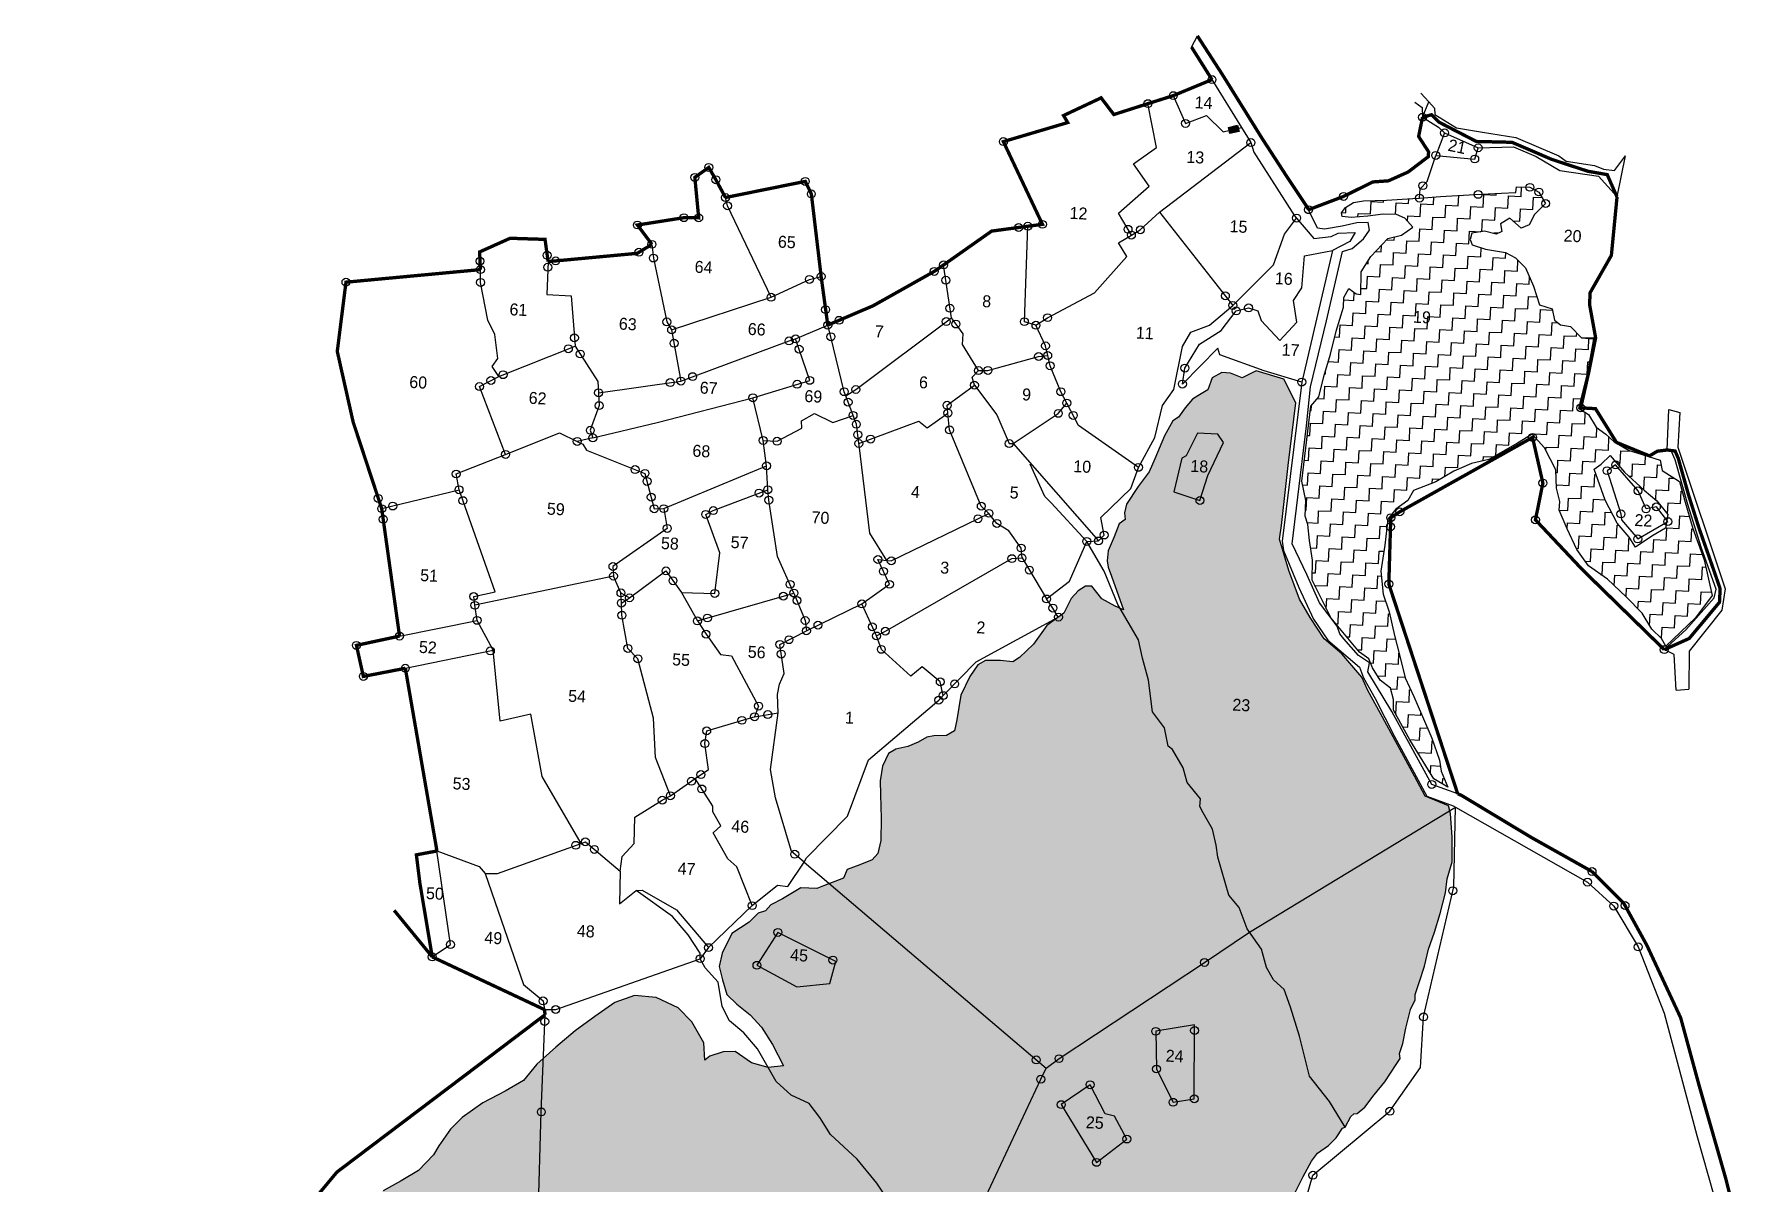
# Model space of a CAD drawing. Header units: metres. Extents: x 320387 to 321852, y 1856184 to 1858385.
# Drawn here: x 320505 to 321742, y 1857552 to 1858385 of the extents above; entities that cross this region are included whole.
import ezdxf

# ---------------------------------------------------------------- set-up
doc = ezdxf.new("R2010")
doc.units = ezdxf.units.M
doc.linetypes.add('DASHDOT', pattern=[1, 0.5, -0.25, 0, -0.25])
doc.linetypes.add('DIVIDE', pattern=[1.25, 0.5, -0.25, 0, -0.25, 0, -0.25])
for name, color, linetype in [('LINE_WATER', 4, 'Continuous'), ('OFF', 1, 'Continuous'), ('POLY_HATCH', 12, 'Continuous'), ('POLY_PARCEL', 6, 'Continuous'), ('POLY_ROAD', 30, 'Continuous'), ('POLY_WATER', 4, 'Continuous'), ('SYM_STONE', 1, 'Continuous'), ('TEXT_PARCEL', 7, 'Continuous'), ('V_BOUND_LINE', 7, 'Continuous'), ('V_BOUND_STREAM_LINE', 7, 'DASHDOT'), ('V_DIVIDE_LINE', 7, 'DIVIDE')]:
    doc.layers.add(name, color=color, linetype=linetype)
doc.styles.add('TEXT_MAP', font='')
doc.styles.get('TEXT_MAP').set_extended_font_data('Kruti Dev 050')
pattern_1 = [(357.1976, (320341.202, 1856169.748), (9.449413, 8.567477), [9.01923, -9.01923]), (87.1976, (320350.2105, 1856169.307), (-8.567477, 9.449413), [9.01923, -9.01923])]

# ---------------------------------------------------------------- blocks, each defined once
blk = doc.blocks.new('STONE')
blk.add_circle((0, 0), 0.851)
blk = doc.blocks.new('STONESQUAREFILLED')
blk.add_hatch(color=256).paths.add_polyline_path([(0.7, -0.48), (0.7, 0.48), (-0.7, 0.48), (-0.7, -0.48)])
blk.add_lwpolyline([(-0.7, 0.48), (0.7, 0.48), (0.7, -0.48), (-0.7, -0.48)], close=True)

msp = doc.modelspace()

# ---------------------------------------------------------------- hatches: boundary and pattern name
at = {"layer": 'POLY_HATCH'}
h = msp.add_hatch(dxfattribs=at)
h.set_pattern_fill('ZIGZAG', color=256, scale=72.153851, angle=-2.8024, style=0)
h.set_pattern_definition(pattern_1)
h.paths.add_polyline_path([(321595, 1858188.6), (321590.7, 1858202.3), (321585, 1858215.5), (321577.7, 1858222.7), (321570.5, 1858226.7), (321555.9, 1858229.1), (321546.2, 1858232.2), (321544.7, 1858235.9), (321546.1, 1858240.5), (321555.2, 1858242), (321563.7, 1858239.9), (321567.7, 1858241.7), (321566.8, 1858247.4), (321573.6, 1858251.5), (321581.8, 1858244.3), (321587.6, 1858246.6), (321591.5, 1858254.2), (321599.5, 1858262.1), (321594.6, 1858270.4), (321588.1, 1858273.8), (321578.5, 1858274.2), (321578, 1858270), (321567.5, 1858269.6), (321548.3, 1858268.6), (321523.3, 1858267.2), (321503.4, 1858265.7), (321484.2, 1858264.5), (321467.5, 1858264.1), (321460.2, 1858262.8), (321454.5, 1858259.3), (321451.6, 1858255.4), (321452.1, 1858252.6), (321458.7, 1858251.9), (321470.6, 1858252.8), (321481.7, 1858254.3), (321491.4, 1858254.2), (321497.6, 1858251.5), (321503.3, 1858245), (321495, 1858239.1), (321485.3, 1858236.7), (321472.8, 1858223.6), (321465.8, 1858212.7), (321465.7, 1858196.3), (321462.2, 1858196.6), (321457, 1858200.5), (321453.4, 1858194), (321453.1, 1858187.1), (321447.8, 1858169.6), (321443.7, 1858152.9), (321438.8, 1858136.9), (321435.1, 1858122.1), (321429.4, 1858115.3), (321422.9, 1858061.1), (321425.8, 1858046.9), (321425.3, 1858035.6), (321427.3, 1858029.7), (321428.5, 1858018), (321430.5, 1858003.9), (321430.3, 1857989.2), (321444.1, 1857961.7), (321464.7, 1857937.1), (321471.3, 1857932.4), (321474.1, 1857925.8), (321479.7, 1857917), (321487, 1857911.1), (321489.2, 1857903), (321489.4, 1857895.1), (321501.2, 1857873.8), (321518.5, 1857845.4), (321528.6, 1857839.5), (321523.7, 1857851), (321522.7, 1857859), (321517.1, 1857874.9), (321510.2, 1857890.5), (321503.9, 1857905), (321497.7, 1857918.6), (321493.8, 1857934.3), (321489.9, 1857949.2), (321486.2, 1857966.3), (321481.7, 1857979.1), (321480.2, 1857995.9), (321483, 1858014.6), (321485.2, 1858033.4), (321490.9, 1858040.7), (321499.7, 1858046.9), (321503.7, 1858054.3), (321519.9, 1858060.5), (321533.1, 1858068.3), (321545.9, 1858073.9), (321558.3, 1858076.7), (321579.1, 1858088.5), (321589.8, 1858095), (321598.7, 1858085.2), (321606.8, 1858069.3), (321607.4, 1858056), (321609.7, 1858046.4), (321609.4, 1858040), (321615, 1858026.6), (321622, 1858011.4), (321630.6, 1857999.7), (321644.2, 1857990), (321657.8, 1857977.3), (321669.5, 1857965.3), (321676.3, 1857953.8), (321683.5, 1857947.1), (321686.6, 1857941.4), (321708, 1857962), (321720, 1857978.3), (321714.2, 1858004.1), (321706.2, 1858026.7), (321700, 1858047.4), (321696.4, 1858060.7), (321683.8, 1858068.7), (321682.5, 1858076.2), (321669.3, 1858080.3), (321660, 1858083.2), (321649.2, 1858089.4), (321643.2, 1858095), (321636.1, 1858100.2), (321630.5, 1858109.2), (321623.4, 1858113.8), (321629.8, 1858139.7), (321634.2, 1858164.1), (321625.5, 1858164.8), (321617.6, 1858173.1), (321610.2, 1858174.2), (321605.8, 1858177.6), (321604.2, 1858185.9)])
h.paths.add_polyline_path([(321634.7, 1858069.6), (321639.6, 1858073.2), (321646.2, 1858079.6), (321656.6, 1858067.6), (321670.8, 1858054.4), (321680, 1858046.8), (321688.1, 1858036.8), (321686.2, 1858026.9), (321676.3, 1858021.1), (321664.5, 1858013.1), (321660, 1858020.5), (321651.4, 1858030.5), (321642.7, 1858047.2)], flags=16)
h = msp.add_hatch(dxfattribs=at)
h.set_pattern_fill('ZIGZAG', color=256, scale=72.153851, angle=-2.8024, style=0)
h.set_pattern_definition(pattern_1)
h.paths.add_polyline_path([(321531.7, 1857803.3), (321530.5, 1857820.4), (321529.2, 1857825.9), (321512.3, 1857832.8), (321504.5, 1857847.3), (321479.8, 1857892.7), (321470.6, 1857909.3), (321466.3, 1857919.1), (321451.9, 1857935.9), (321439.1, 1857946.9), (321429, 1857962.3), (321421.2, 1857975.6), (321413.5, 1857996.2), (321406.6, 1858018.9), (321408.2, 1858028.9), (321410, 1858046.3), (321412.9, 1858072.3), (321418.5, 1858117.7), (321409.8, 1858134.9), (321389.9, 1858140.9), (321379.7, 1858135.9), (321371.1, 1858139.2), (321365, 1858139.7), (321358, 1858135.9), (321354.7, 1858127.2), (321347.6, 1858122.7), (321343.7, 1858120.5), (321338.3, 1858114), (321333.5, 1858107.3), (321329.4, 1858104.8), (321323.5, 1858093.9), (321316.4, 1858077.1), (321312.4, 1858067.7), (321304.3, 1858057.2), (321295.8, 1858044.4), (321294.4, 1858038.1), (321294.9, 1858033.3), (321290.5, 1858030.1), (321286.9, 1858020.7), (321282.5, 1858010.5), (321281.8, 1858003.4), (321282.6, 1857998.8), (321285.1, 1857992.2), (321293.8, 1857967.9), (321287.7, 1857970.5), (321278, 1857975.8), (321270.7, 1857985), (321266.2, 1857985), (321260.9, 1857981.5), (321255.8, 1857976.1), (321250.6, 1857965.3), (321238.1, 1857956.6), (321228.6, 1857942.9), (321218.4, 1857933.3), (321213.6, 1857930.2), (321204.6, 1857931.2), (321193.7, 1857931.1), (321188.3, 1857928.1), (321182.4, 1857919.6), (321175.9, 1857906), (321173, 1857888.2), (321171.2, 1857880.2), (321165.5, 1857876.9), (321156.3, 1857876.6), (321151.3, 1857875.6), (321144.9, 1857872.1), (321137.5, 1857868.8), (321128.9, 1857866.9), (321123.5, 1857863.8), (321119.2, 1857854.6), (321117.5, 1857843.9), (321117.6, 1857834.2), (321118.1, 1857816.6), (321118, 1857800.9), (321115.8, 1857791.3), (321111.7, 1857786.8), (321102.6, 1857783.2), (321093.5, 1857779.8), (321091, 1857773.6), (321076.4, 1857767.9), (321071.6, 1857766.1), (321059.9, 1857766.5), (321046.7, 1857758.6), (321038.3, 1857754.2), (321034.5, 1857749.8), (321029, 1857748.2), (321022.5, 1857741.6), (321010.1, 1857733.5), (321002.9, 1857719.3), (321000.9, 1857709.6), (321003.3, 1857699.8), (321006.5, 1857689.3), (321013.7, 1857682.2), (321023.3, 1857674.6), (321031.5, 1857665.6), (321039.5, 1857653.1), (321047.5, 1857637.6), (321036.4, 1857636.5), (321024.3, 1857639.8), (321012.3, 1857647.9), (321003.8, 1857647.8), (320994, 1857644.7), (320990.5, 1857641.8), (320989.6, 1857654.3), (320981.1, 1857669.4), (320971.2, 1857679.6), (320955.1, 1857687.2), (320939.4, 1857688.6), (320925.3, 1857683.5), (320910.8, 1857673.3), (320896.4, 1857663), (320882.4, 1857651.2), (320868.7, 1857638.9), (320859.1, 1857627), (320845.8, 1857619.2), (320829.7, 1857610.9), (320814.6, 1857600.3), (320806.3, 1857591.7), (320797.8, 1857579.6), (320793.8, 1857573.1), (320783, 1857561.9), (320770.6, 1857554.4), (320757.5, 1857547.2), (320744.6, 1857537.4), (320735, 1857526), (320730.5, 1857516.7), (320725.7, 1857503.1), (320720.7, 1857490.5), (320712.2, 1857479.1), (320701.7, 1857468.7), (320695.3, 1857463.6), (320687.4, 1857460.6), (320678, 1857453.6), (320669.7, 1857445.4), (320661.6, 1857433.8), (320653.6, 1857417.5), (320645.7, 1857398.5), (320635.8, 1857381.1), (320623.2, 1857364.5), (320607.5, 1857351.8), (320590.2, 1857341), (320571.3, 1857331.4), (320551.9, 1857320.6), (320532.6, 1857307.7), (320523.3, 1857299), (320517.7, 1857289.5), (320523.4, 1857285.2), (320533.8, 1857277.7), (320556, 1857264.3), (320579.8, 1857250.1), (320604.3, 1857235.4), (320624.2, 1857223.8), (320626.3, 1857226.1), (320632.2, 1857226), (320646, 1857221.2), (320660, 1857217.7), (320668.5, 1857216.4), (320679.3, 1857211.3), (320689.8, 1857202.2), (320700.9, 1857194.7), (320712.6, 1857192.1), (320717.3, 1857191.2), (320722.4, 1857185), (320726.5, 1857176), (320728.4, 1857167.9), (320731.8, 1857166.1), (320722.2, 1857148.4), (320708.9, 1857114.3), (320691.8, 1857073.2), (320671.8, 1857027.2), (320649.1, 1856974.7), (320622.2, 1856911), (320596.5, 1856851.4), (320597.5, 1856848.5), (320603.6, 1856847.4), (320607.3, 1856849.4), (320609.4, 1856848.5), (320615.8, 1856850.8), (320622.8, 1856850), (320628.5, 1856851.2), (320634.4, 1856854.9), (320640.2, 1856854.9), (320650.7, 1856858.2), (320661, 1856861.6), (320665, 1856862), (320669.2, 1856864.7), (320673.5, 1856864.1), (320677.6, 1856867.1), (320683, 1856866.9), (320686.9, 1856868.2), (320692.7, 1856869.9), (320703, 1856874.6), (320715.3, 1856877.7), (320729.2, 1856883.9), (320732.5, 1856886.6), (320742.7, 1856889.9), (320757.3, 1856894.9), (320768.2, 1856901.1), (320781.7, 1856908.2), (320795.1, 1856915.1), (320800, 1856919.3), (320807.1, 1856921.3), (320822.9, 1856934), (320833.5, 1856939.4), (320847.8, 1856952.1), (320851.6, 1856956.6), (320863.3, 1856963.1), (320875.5, 1856974.5), (320887.3, 1856987.1), (320892.3, 1856995), (320898.9, 1856997.5), (320915.7, 1857004), (320927.8, 1857010.5), (320928.8, 1857013.5), (320939.4, 1857019.7), (320947.2, 1857022.6), (320955.5, 1857023.9), (320967.3, 1857022.4), (320981.2, 1857020.8), (320998, 1857024.9), (321014.8, 1857027), (321029.5, 1857029.9), (321044.7, 1857031.6), (321061.7, 1857035.7), (321082.9, 1857038), (321108.3, 1857041.1), (321133.8, 1857046.8), (321144.5, 1857047.2), (321162, 1857052.1), (321182.1, 1857053.5), (321204.8, 1857055), (321213.4, 1857052.6), (321222.2, 1857054.8), (321233.2, 1857060.4), (321244.4, 1857071.1), (321256.5, 1857087), (321268.8, 1857104.8), (321282.1, 1857123.7), (321288.6, 1857132.8), (321293, 1857142.9), (321300.7, 1857155.4), (321308.3, 1857166.8), (321312.4, 1857181.5), (321318.7, 1857192.9), (321325.3, 1857205.8), (321334.1, 1857218.5), (321341.2, 1857233), (321346.7, 1857248.4), (321353.3, 1857264.2), (321361.3, 1857279.7), (321368.8, 1857295.7), (321373.2, 1857309.3), (321373.6, 1857327), (321376, 1857344.3), (321379.8, 1857362), (321382.7, 1857380), (321384.7, 1857398.6), (321387.9, 1857417.1), (321390.3, 1857436.4), (321393.7, 1857455.1), (321396.5, 1857474.4), (321400.1, 1857492.9), (321402.2, 1857501), (321405.9, 1857511.2), (321410.1, 1857522.4), (321414, 1857534.3), (321418.3, 1857546.4), (321423.8, 1857557.5), (321429.9, 1857568.6), (321434.3, 1857574.3), (321442.3, 1857580), (321447.7, 1857585.5), (321452.4, 1857592.4), (321454.2, 1857593.1), (321458.4, 1857600.8), (321460.6, 1857602.9), (321462.9, 1857603.2), (321468.5, 1857607.6), (321475.4, 1857616.5), (321482.9, 1857626.1), (321491.1, 1857638.5), (321494.1, 1857642.8), (321493.7, 1857646.6), (321496.1, 1857653.8), (321498.3, 1857665), (321501.6, 1857678.3), (321504.9, 1857685.4), (321504.9, 1857689.3), (321508, 1857698.6), (321511.8, 1857709.9), (321514.6, 1857722.2), (321519.1, 1857734.4), (321523.2, 1857748), (321526.9, 1857762.9), (321528.2, 1857773), (321531.7, 1857785.4)])
h.paths.add_polyline_path([(321225.6, 1857536.2), (321227.8, 1857516.7), (321224.9, 1857500.7), (321209.4, 1857483.2), (321184.1, 1857467.2), (321173.6, 1857456.2), (321159.4, 1857442.9), (321141.7, 1857445.3), (321134.8, 1857452.9), (321122.3, 1857464), (321121.1, 1857460.9), (321106.3, 1857447), (321096.9, 1857447), (321090.1, 1857435.8), (321079.7, 1857416), (321065.1, 1857415.6), (321052.8, 1857431.9), (321049.4, 1857457.1), (321053.9, 1857463.7), (321064.7, 1857471), (321083.4, 1857480.5), (321091.6, 1857487.4), (321095.5, 1857492.9), (321098.2, 1857505.3), (321100.3, 1857515.2), (321112.5, 1857519.8), (321125.5, 1857518.1), (321131.8, 1857508.4), (321135, 1857498.8), (321165.9, 1857522.9), (321191.7, 1857537.8), (321210.7, 1857541.1)], flags=16)
h.paths.add_polyline_path([(321087.2, 1857175.8), (321093.6, 1857160.1), (321104.6, 1857132.9), (321098, 1857124), (321084.6, 1857122.6), (321069.5, 1857128.5), (321052.2, 1857130.3), (321041.7, 1857125.7), (321031, 1857138.5), (321040.1, 1857155.5), (321053, 1857168.2), (321070.9, 1857176.6)], flags=16)

# ---------------------------------------------------------------- linework, layer by layer
at = {"layer": 'LINE_WATER'}
for points in [[(321454.2, 1857593.1), (321443, 1857611.8), (321428.5, 1857630.2), (321421.2, 1857659.2), (321414.6, 1857680.1), (321410, 1857693), (321402.3, 1857700), (321397.2, 1857708.7), (321393.7, 1857722.2), (321383.2, 1857736.7), (321377.5, 1857752.3), (321370.1, 1857761.3), (321362, 1857788.6), (321360.8, 1857797.4), (321358.2, 1857809), (321351.4, 1857820.8), (321349.1, 1857825.5), (321349.4, 1857831), (321339.9, 1857842.7), (321336.9, 1857853.4), (321329.3, 1857866.7), (321326, 1857869), (321323.4, 1857882.4), (321314.8, 1857893.9), (321311.8, 1857917), (321307.5, 1857932.8), (321304.5, 1857946.1), (321289.7, 1857971.7), (321279.8, 1857995.8), (321267.1, 1858017.4), (321241.3, 1858045.3), (321236.7, 1858049.9), (321226.1, 1858073.3)], [(321066, 1857610.4), (321053.1, 1857616.3), (321042, 1857626.3), (321036.4, 1857636.5), (321028.5, 1857650), (321018.8, 1857661.5), (321008.4, 1857670.2), (321003.1, 1857680.5), (321000.1, 1857698.3), (320990.8, 1857708.6), (320987.1, 1857715.2)], [(321100.8, 1857570), (321081.4, 1857587.9), (321073.7, 1857600.1), (321066, 1857610.4)], [(321134.1, 1857492.8), (321136.4, 1857503), (321130.3, 1857530), (321115, 1857552.6), (321100.8, 1857570)]]:
    msp.add_lwpolyline(points, dxfattribs=at)
at = {"layer": 'OFF'}
for points in [[(321343, 1858375.3), (321347.2, 1858383.5)], [(321510.3, 1858324.5), (321514.9, 1858335.7)], [(321651.2, 1858266.8), (321657.3, 1858296.6)], [(321688.8, 1858113), (321696.6, 1858110.7)], [(321267.1, 1858017.4), (321275.6, 1858017.7)], [(320929.7, 1857980.1), (320924.3, 1857992.2)], [(321114.8, 1857948.9), (321104.2, 1857972.1)], [(321694.1, 1857909.7), (321703.3, 1857910.4)], [(320993.1, 1857723.2), (320987.1, 1857715.2)]]:
    msp.add_lwpolyline(points, dxfattribs=at)
at = {"layer": 'POLY_HATCH'}
for points in [[(321508.1, 1858266), (321523.3, 1858267.2), (321548.3, 1858268.6), (321567.5, 1858269.6), (321578, 1858270), (321578.5, 1858274.2), (321588.1, 1858273.8), (321594.6, 1858270.4), (321599.5, 1858262.1), (321591.5, 1858254.2), (321587.6, 1858246.6), (321581.8, 1858244.3), (321573.6, 1858251.5), (321566.8, 1858247.4), (321567.7, 1858241.7), (321563.7, 1858239.9), (321555.2, 1858242), (321546.1, 1858240.5), (321544.7, 1858235.9), (321546.2, 1858232.2), (321555.9, 1858229.1), (321570.5, 1858226.7), (321577.7, 1858222.7), (321585, 1858215.5), (321590.7, 1858202.3), (321595, 1858188.6), (321604.2, 1858185.9), (321605.8, 1858177.6), (321610.2, 1858174.2), (321617.6, 1858173.1), (321625.5, 1858164.8), (321634.2, 1858164.1)], [(321634.2, 1858164.1), (321629.8, 1858139.7), (321623.4, 1858113.8), (321630.5, 1858109.2), (321636.1, 1858100.2), (321643.2, 1858095), (321649.2, 1858089.4), (321660, 1858083.2), (321669.3, 1858080.3), (321682.5, 1858076.2), (321683.8, 1858068.7), (321696.4, 1858060.7), (321700, 1858047.4), (321706.2, 1858026.7), (321714.2, 1858004.1), (321720, 1857978.3), (321708, 1857962), (321686.6, 1857941.4), (321683.5, 1857947.1), (321676.3, 1857953.8), (321669.5, 1857965.3), (321657.8, 1857977.3), (321644.2, 1857990), (321630.6, 1857999.7), (321622, 1858011.4), (321615, 1858026.6), (321609.4, 1858040), (321609.7, 1858046.4), (321607.4, 1858056), (321606.8, 1858069.3), (321598.7, 1858085.2), (321589.8, 1858095), (321579.1, 1858088.5), (321558.3, 1858076.7), (321545.9, 1858073.9), (321533.1, 1858068.3), (321519.9, 1858060.5), (321503.7, 1858054.3), (321499.7, 1858046.9), (321490.9, 1858040.7), (321485.2, 1858033.4), (321483, 1858014.6), (321480.2, 1857995.9), (321481.7, 1857979.1), (321486.2, 1857966.3), (321489.9, 1857949.2), (321493.8, 1857934.3), (321497.7, 1857918.6), (321503.9, 1857905), (321510.2, 1857890.5), (321517.1, 1857874.9), (321522.7, 1857859), (321523.7, 1857851), (321528.6, 1857839.5), (321518.5, 1857845.4), (321501.2, 1857873.8), (321489.4, 1857895.1), (321489.2, 1857903), (321487, 1857911.1), (321479.7, 1857917), (321474.1, 1857925.8), (321471.3, 1857932.4), (321464.7, 1857937.1), (321444.1, 1857961.7), (321430.3, 1857989.2), (321430.5, 1858003.9), (321428.5, 1858018), (321427.3, 1858029.7), (321425.3, 1858035.6), (321425.8, 1858046.9), (321422.9, 1858061.1), (321429.4, 1858115.3), (321435.1, 1858122.1), (321438.8, 1858136.9), (321443.7, 1858152.9), (321447.8, 1858169.6), (321453.1, 1858187.1), (321453.4, 1858194), (321457, 1858200.5), (321462.2, 1858196.6), (321465.7, 1858196.3), (321465.8, 1858212.7), (321472.8, 1858223.6), (321485.3, 1858236.7), (321495, 1858239.1), (321503.3, 1858245), (321497.6, 1858251.5), (321491.4, 1858254.2), (321481.7, 1858254.3), (321470.6, 1858252.8), (321458.7, 1858251.9), (321452.1, 1858252.6), (321451.6, 1858255.4), (321454.5, 1858259.3), (321460.2, 1858262.8), (321467.5, 1858264.1), (321484.2, 1858264.5), (321503.4, 1858265.7), (321508.1, 1858266)], [(321418.3, 1857546.4), (321423.8, 1857557.5), (321429.9, 1857568.6), (321434.3, 1857574.3), (321442.3, 1857580), (321447.7, 1857585.5), (321452.4, 1857592.4), (321454.2, 1857593.1), (321458.4, 1857600.8), (321460.6, 1857602.9), (321462.9, 1857603.2), (321468.5, 1857607.6), (321475.4, 1857616.5), (321482.9, 1857626.1), (321491.1, 1857638.5), (321494.1, 1857642.8), (321493.7, 1857646.6), (321496.1, 1857653.8), (321498.3, 1857665), (321501.6, 1857678.3), (321504.9, 1857685.4), (321504.9, 1857689.3), (321508, 1857698.6), (321511.8, 1857709.9), (321514.6, 1857722.2), (321519.1, 1857734.4), (321523.2, 1857748), (321526.9, 1857762.9), (321528.2, 1857773), (321531.7, 1857785.4), (321531.7, 1857803.3), (321530.5, 1857820.4), (321529.2, 1857825.9), (321512.3, 1857832.8), (321504.5, 1857847.3), (321479.8, 1857892.7), (321470.6, 1857909.3), (321466.3, 1857919.1), (321451.9, 1857935.9), (321439.1, 1857946.9), (321429, 1857962.3), (321421.2, 1857975.6), (321413.5, 1857996.2), (321406.6, 1858018.9), (321408.2, 1858028.9), (321410, 1858046.3), (321412.9, 1858072.3), (321418.5, 1858117.7), (321409.8, 1858134.9), (321389.9, 1858140.9), (321379.7, 1858135.9), (321371.1, 1858139.2), (321365, 1858139.7), (321358, 1858135.9), (321354.7, 1858127.2), (321347.6, 1858122.7), (321343.7, 1858120.5), (321338.3, 1858114), (321333.5, 1858107.3), (321329.4, 1858104.8), (321323.5, 1858093.9), (321316.4, 1858077.1), (321312.4, 1858067.7), (321304.3, 1858057.2), (321295.8, 1858044.4), (321294.4, 1858038.1), (321294.9, 1858033.3), (321290.5, 1858030.1), (321286.9, 1858020.7), (321282.5, 1858010.5), (321281.8, 1858003.4), (321282.6, 1857998.8), (321285.1, 1857992.2), (321293.8, 1857967.9), (321287.7, 1857970.5), (321278, 1857975.8), (321270.7, 1857985), (321266.2, 1857985), (321260.9, 1857981.5), (321255.8, 1857976.1), (321250.6, 1857965.3), (321238.1, 1857956.6), (321228.6, 1857942.9), (321218.4, 1857933.3), (321213.6, 1857930.2), (321204.6, 1857931.2), (321193.7, 1857931.1), (321188.3, 1857928.1), (321182.4, 1857919.6), (321175.9, 1857906), (321173, 1857888.2), (321171.2, 1857880.2), (321165.5, 1857876.9), (321156.3, 1857876.6), (321151.3, 1857875.6), (321144.9, 1857872.1), (321137.5, 1857868.8), (321128.9, 1857866.9), (321123.5, 1857863.8), (321119.2, 1857854.6), (321117.5, 1857843.9), (321117.6, 1857834.2), (321118.1, 1857816.6), (321118, 1857800.9), (321115.8, 1857791.3), (321111.7, 1857786.8), (321102.6, 1857783.2), (321093.5, 1857779.8), (321091, 1857773.6), (321076.4, 1857767.9), (321071.6, 1857766.1), (321059.9, 1857766.5), (321046.7, 1857758.6), (321038.3, 1857754.2), (321034.5, 1857749.8), (321029, 1857748.2), (321022.5, 1857741.6), (321010.1, 1857733.5), (321002.9, 1857719.3), (321000.9, 1857709.6), (321003.3, 1857699.8), (321006.5, 1857689.3), (321013.7, 1857682.2), (321023.3, 1857674.6), (321031.5, 1857665.6), (321039.5, 1857653.1), (321047.5, 1857637.6), (321036.4, 1857636.5), (321024.3, 1857639.8), (321012.3, 1857647.9), (321003.8, 1857647.8), (320994, 1857644.7), (320990.5, 1857641.8), (320989.6, 1857654.3), (320981.1, 1857669.4), (320971.2, 1857679.6), (320955.1, 1857687.2), (320939.4, 1857688.6), (320925.3, 1857683.5), (320910.8, 1857673.3), (320896.4, 1857663), (320882.4, 1857651.2), (320868.7, 1857638.9), (320859.1, 1857627), (320845.8, 1857619.2), (320829.7, 1857610.9), (320814.6, 1857600.3), (320806.3, 1857591.7), (320797.8, 1857579.6), (320793.8, 1857573.1), (320783, 1857561.9), (320770.6, 1857554.4), (320757.5, 1857547.2)]]:
    msp.add_lwpolyline(points, dxfattribs=at)
msp.add_lwpolyline([(321646.2, 1858079.6), (321656.6, 1858067.6), (321670.8, 1858054.4), (321680, 1858046.8), (321688.1, 1858036.8), (321686.2, 1858026.9), (321676.3, 1858021.1), (321664.5, 1858013.1), (321660, 1858020.5), (321651.4, 1858030.5), (321642.7, 1858047.2), (321634.7, 1858069.6), (321639.6, 1858073.2)], close=True, dxfattribs=at)
at = {"layer": 'POLY_PARCEL'}
for points in [[(321299.4, 1858239.2), (321290.1, 1858255.1), (321312.3, 1858274.7), (321301, 1858290.9), (321317.6, 1858302.6), (321311.4, 1858334.4)], [(321329.8, 1858340.2), (321338.6, 1858320.1), (321353.8, 1858325.7), (321366, 1858313.9), (321379.3, 1858317)], [(321526.3, 1858313.2), (321519.9, 1858296.9)], [(321319.8, 1858255.7), (321386, 1858306.2)], [(321508.1, 1858266), (321508.5, 1858272.7), (321513.7, 1858278.1), (321519.9, 1858296.9)], [(321519.9, 1858296.9), (321548.1, 1858294.3), (321550.6, 1858302.4)], [(321508.1, 1858266), (321523.3, 1858267.2), (321548.3, 1858268.6), (321567.5, 1858269.6), (321578, 1858270), (321578.5, 1858274.2), (321588.1, 1858273.8), (321594.6, 1858270.4), (321599.5, 1858262.1), (321591.5, 1858254.2), (321587.6, 1858246.6), (321581.8, 1858244.3), (321573.6, 1858251.5), (321566.8, 1858247.4), (321567.7, 1858241.7), (321563.7, 1858239.9), (321555.2, 1858242), (321546.1, 1858240.5), (321544.7, 1858235.9), (321546.2, 1858232.2), (321555.9, 1858229.1), (321570.5, 1858226.7), (321577.7, 1858222.7), (321585, 1858215.5), (321590.7, 1858202.3), (321595, 1858188.6), (321604.2, 1858185.9), (321605.8, 1858177.6), (321610.2, 1858174.2), (321617.6, 1858173.1), (321625.5, 1858164.8), (321635.7, 1858164.8)], [(321038.4, 1858194.2), (321006.9, 1858260.4), (321005.4, 1858266.4)], [(321299.4, 1858239.2), (321305.9, 1858243), (321319.8, 1858255.7)], [(321319.8, 1858255.7), (321372.9, 1858188.3)], [(321372.9, 1858188.3), (321402.3, 1858217.7), (321410.3, 1858239.9), (321419.1, 1858251.5)], [(321230.3, 1858173.9), (321221.9, 1858176.5), (321224.4, 1858245.6)], [(321230.3, 1858173.9), (321238.7, 1858179.4), (321272.6, 1858197.4), (321296.1, 1858223.8), (321290.2, 1858233.7), (321299.4, 1858239.2)], [(320952.1, 1858232.5), (320953.2, 1858222.6), (320962.9, 1858176.3), (320966.4, 1858170.6)], [(321336.4, 1858131.3), (321338.2, 1858142.9), (321348.7, 1858160.1), (321364.5, 1858170.2), (321375.4, 1858184.3), (321384.3, 1858186.5), (321391.1, 1858184.4), (321393.5, 1858177.4), (321407, 1858162.9), (321419.3, 1858176.2), (321416.9, 1858191.8), (321423, 1858201.1), (321424.9, 1858224.2), (321445, 1858228.1)], [(320841.3, 1858136.9), (320836.3, 1858144.1), (320840.4, 1858149.8), (320838.4, 1858167.1), (320833.2, 1858177.7), (320828, 1858204.9), (320827.9, 1858214.2)], [(320876.9, 1858220), (320875.9, 1858196.1), (320893.7, 1858195.2)], [(321169, 1858179.4), (321163.4, 1858217.6)], [(321038.4, 1858194.2), (321066.2, 1858207.1), (321074.7, 1858209.2)], [(320893.7, 1858195.2), (320896.5, 1858158.8)], [(320966.4, 1858170.6), (321038.4, 1858194.2)], [(321304.5, 1858071), (321316.3, 1858092.6), (321321.9, 1858115.9), (321330.1, 1858127.3), (321336.5, 1858158.5), (321342.6, 1858168.9), (321356.1, 1858174), (321372.9, 1858188.3)], [(321056.2, 1858164), (321079.5, 1858174)], [(321092.6, 1858122.7), (321091.4, 1858125.8), (321081.8, 1858165.6), (321079.5, 1858174)], [(321092.6, 1858122.7), (321099.8, 1858127.4), (321169, 1858179.4)], [(321188.7, 1858141.1), (321177, 1858159.9), (321177.5, 1858167.8), (321169, 1858179.4)], [(321238.8, 1858152), (321237.2, 1858159), (321230.3, 1858173.9)], [(320966.4, 1858170.6), (320973.1, 1858133.5)], [(320973.1, 1858133.5), (321051.5, 1858162.6), (321056.2, 1858164)], [(321025.3, 1858121.4), (321066.4, 1858134), (321056.2, 1858164)], [(320841.3, 1858136.9), (320896.5, 1858158.8)], [(320896.5, 1858158.8), (320913, 1858133.3), (320913.5, 1858125)], [(321188.7, 1858141.1), (321195.5, 1858141.2), (321232.2, 1858151.3), (321238.8, 1858152)], [(321252.6, 1858117.6), (321248.4, 1858125.8), (321240.6, 1858144.6), (321238.8, 1858152)], [(321422.8, 1858132.8), (321395.5, 1858140.8), (321363.5, 1858152.5), (321362, 1858157.3), (321336.4, 1858131.3)], [(320846.1, 1858080.4), (320827.2, 1858129.5), (320841.3, 1858136.9)], [(321185.7, 1858130.5), (321184, 1858136.2), (321188.7, 1858141.1)], [(320913.5, 1858125), (320913.9, 1858115.7), (320907.5, 1858097.9), (320909.3, 1858092.3)], [(320913.5, 1858125), (320973.1, 1858133.5)], [(321166.5, 1858110.3), (321165.9, 1858116), (321185.7, 1858130.5)], [(321185.7, 1858130.5), (321202, 1858109.1), (321210.9, 1858088.2), (321213.9, 1858088.2)], [(320909.3, 1858092.3), (320956, 1858103.5), (321025.3, 1858121.4)], [(321032.7, 1858090.5), (321025.3, 1858121.4)], [(321097.8, 1858108.6), (321092.6, 1858122.7)], [(321213.9, 1858088.2), (321246.5, 1858110.1), (321252.6, 1858117.6)], [(321304.5, 1858071), (321261.1, 1858101.2), (321252.6, 1858117.6)], [(321032.7, 1858090.5), (321042.8, 1858089.9), (321060.6, 1858099.3), (321060.5, 1858104.6), (321070, 1858110.1), (321083.1, 1858103.6), (321097.8, 1858108.6)], [(321102, 1858088.3), (321100.2, 1858102.2), (321097.8, 1858108.6)], [(321102, 1858088.3), (321145.5, 1858104.4), (321151.6, 1858099.6), (321166.5, 1858110.3)], [(321196.2, 1858037.7), (321190.7, 1858042.9), (321167.7, 1858098.1), (321166.5, 1858110.3)], [(320846.1, 1858080.4), (320885.1, 1858095.9), (320898, 1858089.8)], [(320909.3, 1858092.3), (320898, 1858089.8)], [(320898, 1858089.8), (320902, 1858087.9), (320904.7, 1858083.5), (320947.1, 1858066.6), (320953.8, 1858041), (320960.7, 1858041.1)], [(321035.2, 1858072.1), (321032.7, 1858090.5)], [(321122.2, 1858003.6), (321110, 1858023.3), (321102.2, 1858087.1), (321102, 1858088.3)], [(321213.9, 1858088.2), (321275.6, 1858017.7), (321279.7, 1858022), (321277.4, 1858034.8), (321299.1, 1858055.7), (321304.5, 1858071)], [(320812.4, 1858054.8), (320810.3, 1858066.2), (320846.1, 1858080.4)], [(320960.7, 1858041.1), (321035.2, 1858072.1)], [(321036, 1858054.8), (321035.2, 1858072.1)], [(321666.2, 1858019.2), (321688, 1858031.7), (321679.7, 1858042.4), (321672.2, 1858040.9), (321666.4, 1858054), (321650.2, 1858072.8), (321644, 1858068.6), (321654, 1858037.3), (321654.4, 1858032.9), (321666.2, 1858019.2)], [(320756.4, 1858041.1), (320812.4, 1858054.8)], [(320823.9, 1857971.1), (320823, 1857977.5), (320838.5, 1857980.8), (320812.4, 1858054.8)], [(320973.5, 1857980.4), (320997.6, 1857979.7), (321001.2, 1858009), (320991.1, 1858036.9), (320996.6, 1858039.7), (321036, 1858054.8)], [(321055, 1857980), (321043, 1858006.5), (321036.8, 1858047.3), (321036, 1858054.8)], [(320960.7, 1858041.1), (320963.2, 1858026.8), (320923.9, 1857999.2), (320924.3, 1857992.2)], [(321125.5, 1858003.3), (321196.2, 1858037.7)], [(321220.2, 1858005.4), (321219.5, 1858012.6), (321210.6, 1858025.1), (321202, 1858030.4), (321196.2, 1858037.7)], [(321238, 1857975.7), (321254.7, 1857988.7), (321267.1, 1858017.4)], [(321104.2, 1857972.1), (321124.2, 1857986.3), (321115.8, 1858004.3), (321122.2, 1858003.6)], [(321114.8, 1857948.9), (321121.2, 1857952.4), (321212.9, 1858004.9), (321220.2, 1858005.4)], [(321122.2, 1858003.6), (321125.5, 1858003.3)], [(321220.2, 1858005.4), (321238, 1857975.7)], [(320924.3, 1857992.2), (320823.9, 1857971.1)], [(320935.9, 1857976.5), (320962.3, 1857996), (320973.5, 1857980.4)], [(320929.7, 1857980.1), (320935.9, 1857976.5)], [(320930, 1857972.7), (320929.7, 1857980.1)], [(320930, 1857972.7), (320935.9, 1857976.5)], [(320973.5, 1857980.4), (320985.1, 1857959.8)], [(320985.1, 1857959.8), (321055, 1857980)], [(321055, 1857980), (321063.1, 1857960.1), (321064, 1857952.6)], [(321246.5, 1857962.4), (321242.6, 1857969.1), (321238, 1857975.7)], [(320825.5, 1857960.2), (320823.9, 1857971.1)], [(320965.5, 1857833.2), (320954.7, 1857860.9), (320953.3, 1857889.3), (320942, 1857932.4), (320934.7, 1857939.9), (320930.4, 1857963.9), (320930, 1857972.7)], [(321064, 1857952.6), (321104.2, 1857972.1)], [(320769.3, 1857948.8), (320825.5, 1857960.2)], [(320837.2, 1857938.5), (320825.5, 1857960.2)], [(320985.1, 1857959.8), (320991.3, 1857950.2), (321001.9, 1857935.5), (321009.8, 1857934.5), (321029.4, 1857898.1), (321026.5, 1857890.4)], [(321043.5, 1857893.2), (321043.1, 1857906.6), (321044.5, 1857914), (321047.8, 1857921.7), (321044.8, 1857942.8), (321064, 1857952.6)], [(321163.1, 1857905.7), (321186.9, 1857930.1), (321246.5, 1857962.4)], [(320773.5, 1857925.5), (320837.2, 1857938.5)], [(320900.8, 1857798.7), (320872.5, 1857847.1), (320864.4, 1857892.2), (320842.2, 1857887.2), (320837.2, 1857938.5)], [(321163.1, 1857905.7), (321161, 1857915.7), (321147.8, 1857926.6), (321139.6, 1857919.7), (321118.3, 1857939.2), (321114.8, 1857948.9)], [(321062.3, 1857785.2), (321064, 1857788.3), (321093.9, 1857818.4), (321109, 1857859.3), (321159.9, 1857902.4), (321163.1, 1857905.7)], [(320983.4, 1857845.6), (320993, 1857852.2), (320990.5, 1857871), (320991.8, 1857880.2), (321025.2, 1857890.2), (321026.5, 1857890.4)], [(321026.5, 1857890.4), (321043.5, 1857893.2)], [(321062.3, 1857785.2), (321053.2, 1857792.8), (321041.7, 1857831.7), (321038, 1857852.1), (321043.5, 1857893.2)], [(320965.5, 1857833.2), (320983.4, 1857845.6)], [(321024.8, 1857753.6), (321013.6, 1857781.6), (321007, 1857787.6), (320996.5, 1857806.3), (321002, 1857811.3), (320996.3, 1857821.5), (320996.3, 1857825.6), (320983.4, 1857845.6)], [(320929.1, 1857778.5), (320930.5, 1857789.3), (320939.2, 1857798.7), (320939.7, 1857817.6), (320959.6, 1857830), (320965.5, 1857833.2)], [(321237.6, 1857635.8), (321247, 1857642.8), (321352.4, 1857712.5), (321384.9, 1857734.4), (321534.2, 1857824.9)], [(321386.6, 1857303.5), (321387.7, 1857316.6), (321409.7, 1857484), (321430.9, 1857558.4), (321486.7, 1857604.7), (321508.9, 1857636.3), (321511.1, 1857673), (321532.9, 1857767.3), (321534.2, 1857824.9)], [(320793, 1857716.5), (320806.2, 1857725.4), (320796.4, 1857793.2)], [(320796.4, 1857793.2), (320827.1, 1857781.9), (320831.3, 1857776.8)], [(320831.3, 1857776.8), (320840.3, 1857776.8), (320900.8, 1857798.7)], [(320900.8, 1857798.7), (320903.9, 1857799.8), (320929.1, 1857778.5)], [(320929.1, 1857778.5), (320928.6, 1857755), (320940.7, 1857764.5)], [(321024.8, 1857753.6), (321043.2, 1857768.4), (321050.6, 1857767.5), (321062.3, 1857785.2)], [(321062.3, 1857785.2), (321237.6, 1857635.8)], [(320831.3, 1857776.8), (320859.1, 1857696.6), (320873.3, 1857684.6), (320874.3, 1857678.3)], [(320993.1, 1857723.2), (321024.8, 1857753.6)], [(320874.3, 1857678.3), (320882.4, 1857678.4), (320987.1, 1857715.2)], [(320780.1, 1857355.8), (320782.3, 1857362.1), (320869.7, 1857528.1), (320872, 1857604.2), (320874.7, 1857674.6)], [(321329.6, 1857611.2), (321345, 1857613.7), (321345.2, 1857667.4), (321317.1, 1857662.6), (321317.6, 1857635.3), (321329.6, 1857611.2)], [(321190.4, 1857535.2), (321233.8, 1857627.9), (321237.6, 1857635.8)]]:
    msp.add_lwpolyline(points, dxfattribs=at)
for points in [[(321336, 1858077.6), (321330.2, 1858053.2), (321349.1, 1858047), (321354.7, 1858065.2), (321366.2, 1858089), (321362, 1858095.1), (321347.4, 1858095.7), (321339.2, 1858079.3)], [(321028.2, 1857710.4), (321057, 1857694.9), (321081, 1857697.2), (321085.3, 1857713.2), (321043.4, 1857734.2)], [(321248.6, 1857609.5), (321274.2, 1857567.7), (321296.1, 1857584.6), (321287.2, 1857601.2), (321280.4, 1857602.8), (321269.5, 1857623.9)]]:
    msp.add_lwpolyline(points, close=True, dxfattribs=at)
at = {"layer": 'POLY_ROAD'}
for points in [[(321357.8, 1858351.8), (321379.3, 1858317)], [(321379.3, 1858317), (321386, 1858306.2)], [(321386, 1858306.2), (321388.2, 1858299.2), (321417.6, 1858253.2), (321419.1, 1858251.5)], [(321535.8, 1857834.6), (321517, 1857841.4), (321488, 1857894.1), (321470.6, 1857922.9), (321471.9, 1857929.5), (321464, 1857934.8), (321453.2, 1857946.9), (321450.5, 1857950.5), (321448.5, 1857956), (321435.7, 1857972.8), (321426.5, 1857993.3), (321416, 1858015.6), (321421, 1858057.4), (321426.3, 1858101), (321429.1, 1858129.3), (321440.7, 1858177.1), (321452.4, 1858227.4), (321459.4, 1858229.6), (321467.6, 1858236.6), (321472, 1858242.8), (321470.9, 1858248.4), (321462.7, 1858248), (321452, 1858245.7), (321439.4, 1858243.5), (321434.2, 1858244.3), (321427.8, 1858257.6)], [(321419.1, 1858251.5), (321431.5, 1858236.7), (321444.2, 1858238.2), (321449.2, 1858240.7), (321461.6, 1858241), (321457.7, 1858234.5), (321445, 1858228.1)], [(321445, 1858228.1), (321422.8, 1858132.8)], [(321422.8, 1858132.8), (321408.7, 1858017.5), (321409.7, 1858010.9), (321420.7, 1857983.9), (321431.3, 1857961.1), (321441.6, 1857945.8), (321464.6, 1857926.4), (321467.6, 1857918.6), (321476, 1857903.7), (321489.9, 1857876.2), (321513.5, 1857832.9), (321532.4, 1857826), (321534.2, 1857824.9)], [(321534.2, 1857824.9), (321629.8, 1857770.7), (321648.8, 1857753.3), (321666.6, 1857723.7), (321685.3, 1857675.7), (321709, 1857587.1), (321729.5, 1857514.7)]]:
    msp.add_lwpolyline(points, dxfattribs=at)
at = {"layer": 'POLY_WATER'}
for points in [[(321504.7, 1858335.4), (321510.1, 1858331.6), (321510.3, 1858324.5)], [(321509.1, 1858342), (321514.9, 1858335.7)], [(321514.9, 1858335.7), (321519.1, 1858331.1), (321519.3, 1858326.5), (321534.9, 1858316.8), (321553.8, 1858313.7), (321578, 1858309.9), (321609, 1858296.7), (321614.4, 1858292.8), (321634.9, 1858289.7), (321641.4, 1858287), (321649.4, 1858286)], [(321510.3, 1858324.5), (321521.8, 1858317.4), (321526.3, 1858313.2)], [(321526.3, 1858313.2), (321550.6, 1858302.4)], [(321550.6, 1858302.4), (321576.1, 1858303), (321592.7, 1858296.1), (321609.8, 1858286.1), (321637.8, 1858281.8)], [(321649.4, 1858286), (321657.3, 1858296.6)], [(321651.2, 1858266.8), (321637.8, 1858281.8)], [(321687.5, 1858083.6), (321688.8, 1858113)], [(321696.6, 1858110.7), (321695.3, 1858085.7), (321729.6, 1857983), (321727.2, 1857967.6), (321703.4, 1857937.9)], [(321685.4, 1857939), (321701.1, 1857953.4), (321721.5, 1857976.4), (321723, 1857982.9), (321712.4, 1858012.5), (321702.6, 1858044.1), (321693.2, 1858076.4), (321690.7, 1858082.4), (321687.5, 1858083.6)], [(321694.1, 1857909.7), (321692.7, 1857935.6), (321685.4, 1857939)], [(321703.4, 1857937.9), (321703.3, 1857910.4)], [(320940.7, 1857764.5), (320945.1, 1857764.7), (320970, 1857750.5), (320993.1, 1857723.2)], [(320987.1, 1857715.2), (320987.1, 1857719.1), (320978.3, 1857732.5), (320967.1, 1857745.8), (320940.7, 1857764.5)]]:
    msp.add_lwpolyline(points, dxfattribs=at)
at = {"layer": 'V_BOUND_LINE', "const_width": 2.41}
for points in [[(321427.8, 1858257.6), (321427, 1858259.1), (321413.3, 1858279.6), (321394.1, 1858309.2), (321365.3, 1858355.5), (321347.2, 1858383.5)], [(321343, 1858375.3), (321357.8, 1858351.8)], [(321329.8, 1858340.2), (321357.8, 1858351.8)], [(321224.4, 1858245.6), (321235, 1858247), (321206.7, 1858306.9), (321253.3, 1858320.7), (321250.3, 1858325.8), (321277.5, 1858338.6), (321286.7, 1858326.5), (321311.4, 1858334.4)], [(321311.4, 1858334.4), (321329.8, 1858340.2)], [(321427.8, 1858257.6), (321453.1, 1858267.2), (321474.3, 1858277.7), (321485.6, 1858278.5), (321499.9, 1858284.9), (321514.5, 1858296), (321514.7, 1858299.5), (321507.5, 1858310.6), (321510.3, 1858324.5)], [(320952.1, 1858232.5), (320941.6, 1858246.5), (320975.3, 1858251.8), (320986, 1858251.7), (320983.2, 1858281), (320993.3, 1858288.2), (320998.2, 1858279.7), (321005.4, 1858266.4)], [(321005.4, 1858266.4), (321063.2, 1858278.1), (321067.6, 1858269), (321074.7, 1858209.2)], [(321687.5, 1858083.6), (321680.4, 1858082.7), (321674.7, 1858079.3), (321650.8, 1858089.1), (321635.6, 1858113.5), (321624.9, 1858114.1), (321630.7, 1858139.8), (321635.7, 1858164.8), (321631.4, 1858188.5), (321631.6, 1858197.3), (321647.1, 1858224.5), (321651.2, 1858266.8)], [(320827.9, 1858214.2), (320827.3, 1858227), (320849.4, 1858236.9), (320874.7, 1858236.1), (320876.9, 1858220)], [(321163.4, 1858217.6), (321198.2, 1858242.1), (321224.4, 1858245.6)], [(320876.9, 1858220), (320941.5, 1858226), (320952.1, 1858232.5)], [(320756.4, 1858041.1), (320735.7, 1858103.8), (320724.2, 1858155), (320730.5, 1858205.1), (320827.9, 1858214.2)], [(321074.7, 1858209.2), (321079.5, 1858174)], [(321079.5, 1858174), (321087.7, 1858177.5), (321112.3, 1858188), (321156.6, 1858212.9), (321163.4, 1858217.6)], [(321535.8, 1857834.6), (321485.9, 1857986.5), (321487.3, 1858034.5), (321493.8, 1858038.8), (321590, 1858092.7), (321597.5, 1858059.6), (321592.1, 1858033), (321626.2, 1857996.8), (321685.4, 1857939)], [(320769.3, 1857948.8), (320756.4, 1858041.1)], [(320773.5, 1857925.5), (320743.1, 1857919.6), (320738.1, 1857942.1), (320769.3, 1857948.8)], [(320796.4, 1857793.2), (320773.5, 1857925.5)], [(321633.1, 1857778.3), (321589.1, 1857803), (321538.3, 1857833.6), (321535.8, 1857834.6)], [(320793, 1857716.5), (320784, 1857770.2), (320781.5, 1857790.4), (320796.4, 1857793.2)], [(321741.1, 1857512), (321729.9, 1857556.2), (321710.9, 1857622.5), (321697.3, 1857672.4), (321672.9, 1857724.7), (321656, 1857755.5), (321633.1, 1857778.3)], [(320874.3, 1857678.3), (320793, 1857716.5)], [(320874.7, 1857674.6), (320874.3, 1857678.3)], [(320727, 1857162.3), (320624.1, 1857223.4), (320548.4, 1857268.1), (320506.4, 1857294), (320515.3, 1857306.9), (320585, 1857389.9), (320644.3, 1857464.5), (320707.5, 1857540.9), (320724, 1857560.7), (320822.5, 1857635.1), (320874.7, 1857674.6)]]:
    msp.add_lwpolyline(points, dxfattribs=at)
at = {"layer": 'V_BOUND_STREAM_LINE', "ltscale": 10, "const_width": 2.41}
for points in [[(321510.3, 1858324.5), (321516.9, 1858326.4), (321522.4, 1858320.9), (321549.3, 1858307), (321575.1, 1858306.4), (321604, 1858294), (321630.2, 1858285.4), (321644.1, 1858283), (321651.2, 1858266.8)], [(321685.4, 1857939), (321703.5, 1857947.1), (321725.4, 1857973.3), (321725.9, 1857983.1), (321718.5, 1858004.5), (321710.6, 1858027), (321703.1, 1858050.7), (321695.6, 1858077.4), (321693.3, 1858082.8), (321687.5, 1858083.6)]]:
    msp.add_lwpolyline(points, dxfattribs=at)
at = {"layer": 'V_DIVIDE_LINE', "ltscale": 10, "const_width": 2.41}
msp.add_lwpolyline([(320793, 1857716.5), (320765.4, 1857750.2)], dxfattribs=at)

# ---------------------------------------------------------------- block references
at = {"layer": 'SYM_STONE', "xscale": 3.367179724671669, "yscale": 3.367179724671669, "zscale": 3.367179724671669, "rotation": 357.1975804474288}
for p in [(321357.8, 1858351.8), (321311.4, 1858334.4), (321329.8, 1858340.2), (321510.3, 1858324.5), (321386, 1858306.2), (321526.3, 1858313.2), (321519.9, 1858296.9), (321548.1, 1858294.3), (321550.6, 1858302.4), (320993.3, 1858288.2), (320983.2, 1858281), (320998.5, 1858279.3), (321063.2, 1858278.1), (321067.6, 1858269), (321510.6, 1858275), (321588.1, 1858273.8), (321594.6, 1858270.4), (321005.4, 1858266.4), (321006.9, 1858260.4), (321427.8, 1858257.6), (321453.1, 1858267.2), (321508.1, 1858266), (321550.6, 1858268.7), (321599.5, 1858262.1), (320941.6, 1858246.5), (320975.3, 1858251.8), (320986, 1858251.7), (321217.8, 1858244.7), (321224.4, 1858245.6), (321235, 1858247), (321419.1, 1858251.5), (320952.1, 1858232.5), (321297, 1858243.4), (321299.4, 1858239.2), (321305.9, 1858243), (320827.6, 1858220.3), (320876.2, 1858224.6), (320882.4, 1858220.5), (320942.7, 1858226.8), (320953.2, 1858222.6), (320827.9, 1858214.2), (320876.7, 1858215.9), (321066.2, 1858207.1), (321074.7, 1858209.2), (321156.6, 1858212.9), (321163.4, 1858217.6), (320730.5, 1858205.1), (320828, 1858204.9), (321165, 1858206.5), (321367.5, 1858195.2), (321038.4, 1858194.2), (321077.9, 1858185.2), (321168, 1858186.2), (321372.9, 1858188.3), (321375.4, 1858184.3), (321384.3, 1858186.5), (320962.9, 1858176.3), (320966.4, 1858170.6), (321079.5, 1858174), (321087.7, 1858177.5), (321165.3, 1858176.6), (321172.3, 1858174.8), (321221.9, 1858176.5), (321230.3, 1858173.9), (321238.7, 1858179.4), (320896, 1858164.8), (320968.2, 1858160.9), (321051.5, 1858162.6), (321056.2, 1858164), (321081.8, 1858165.6), (321237.2, 1858159), (320891.6, 1858156.9), (320900.2, 1858153.1), (321058.7, 1858156.6), (321232.2, 1858151.3), (321238.8, 1858152), (320835.5, 1858133.9), (320844.3, 1858138.1), (320973.1, 1858133.5), (320981.6, 1858136.7), (321066.4, 1858134), (321188.7, 1858141.1), (321195.5, 1858141.2), (321240.6, 1858144.6), (321338.2, 1858142.9), (321422.8, 1858132.8), (320827.2, 1858129.5), (320913.5, 1858125), (320965.4, 1858132.4), (321025.3, 1858121.4), (321057.3, 1858131.2), (321091.4, 1858125.8), (321099.8, 1858127.4), (321185.7, 1858130.5), (321248.4, 1858125.8), (321336.4, 1858131.3), (320913.9, 1858115.7), (321094.2, 1858118.2), (321097.8, 1858108.6), (321165.9, 1858116), (321166.5, 1858110.3), (321246.5, 1858110.1), (321252.6, 1858117.6), (321257.3, 1858108.6), (321624.9, 1858114.1), (320907.5, 1858097.9), (321100.2, 1858102.2), (321167.7, 1858098.1), (320898, 1858089.8), (320909.3, 1858092.3), (321032.7, 1858090.5), (321042.8, 1858089.9), (321101.2, 1858094.6), (321102, 1858088.3), (321110.5, 1858091.5), (321210.9, 1858088.2), (321590, 1858092.7), (320846.1, 1858080.4), (321035.2, 1858072.1), (321304.5, 1858071), (321650.2, 1858072.8), (320810.3, 1858066.2), (320939.9, 1858069.4), (320947.1, 1858066.6), (320948.6, 1858060.8), (321597.5, 1858059.6), (321644, 1858068.6), (320753.9, 1858048.5), (320812.4, 1858054.8), (320815.2, 1858046.9), (320951.6, 1858049.4), (321029.7, 1858052.4), (321036, 1858054.8), (321036.8, 1858047.3), (321349.1, 1858047), (321666.4, 1858054), (320756.4, 1858041.1), (320764.4, 1858043), (320953.8, 1858041), (320960.7, 1858041.1), (320991.1, 1858036.9), (320996.6, 1858039.7), (321188.3, 1858033.8), (321190.7, 1858042.9), (321196.2, 1858037.7), (321487.3, 1858034.5), (321493.8, 1858038.8), (321654, 1858037.3), (321672.2, 1858040.9), (321679.7, 1858042.4), (320757.5, 1858033.4), (320963.2, 1858026.8), (321202, 1858030.4), (321279.7, 1858022), (321487.1, 1858028), (321592.1, 1858033), (321688, 1858031.7), (321219.5, 1858012.6), (321267.1, 1858017.4), (321275.6, 1858017.7), (321666.2, 1858019.2), (320923.9, 1857999.2), (321115.8, 1858004.3), (321125.5, 1858003.3), (321212.9, 1858004.9), (321220.2, 1858005.4), (320924.3, 1857992.2), (320962.3, 1857996), (320967.4, 1857988.9), (321052.2, 1857986.3), (321119.8, 1857995.7), (321124.2, 1857986.3), (321225.5, 1857996.6), (321485.9, 1857986.5), (320823, 1857977.5), (320929.7, 1857980.1), (320930, 1857972.7), (320935.9, 1857976.5), (320997.6, 1857979.7), (321047.3, 1857977.7), (321055, 1857980), (321057.2, 1857974.6), (321104.2, 1857972.1), (321238, 1857975.7), (320823.9, 1857971.1), (320825.5, 1857960.2), (320930.4, 1857963.9), (320985.1, 1857959.8), (320992.3, 1857961.9), (321063.1, 1857960.1), (321242.6, 1857969.1), (321246.6, 1857962.5), (320769.3, 1857948.8), (320991.3, 1857950.2), (321064, 1857952.6), (321072.4, 1857956.7), (321111.8, 1857955.5), (321114.8, 1857948.9), (321121.2, 1857952.4), (320738.1, 1857942.1), (320835.1, 1857938.1), (320934.7, 1857939.9), (321044.8, 1857942.8), (321045.8, 1857935.8), (321051.4, 1857946.2), (321118.3, 1857939.2), (321685.4, 1857939), (320773.5, 1857925.5), (320942, 1857932.4), (320743.1, 1857919.6), (321161, 1857915.7), (321171.4, 1857914.2), (321029.4, 1857898.1), (321159.9, 1857902.4), (321163.1, 1857905.7), (321017.3, 1857887.8), (321026.5, 1857890.4), (321036.1, 1857892), (320991.8, 1857880.2), (320990.5, 1857871), (320987.6, 1857848.5), (320980.7, 1857843.7), (320988.2, 1857838.1), (321517, 1857841.4), (320959.6, 1857830), (320965.5, 1857833.2), (320903.9, 1857799.8), (320896.9, 1857797.3), (320910.4, 1857794.3), (321055.6, 1857790.8), (321633.1, 1857778.3), (321532.2, 1857764.4), (321629.8, 1857770.7), (321024.8, 1857753.6), (321648.8, 1857753.3), (321657, 1857753.7), (320806.2, 1857725.4), (321043.4, 1857734.2), (320793, 1857716.5), (320987.1, 1857715.2), (320993.1, 1857723.2), (321083.2, 1857714.2), (321352.4, 1857712.5), (321666.6, 1857723.7), (321028.2, 1857710.4), (320873.3, 1857684.6), (320882.4, 1857678.4), (320874.5, 1857669.7), (321317.1, 1857662.6), (321345.2, 1857663.2), (321511.1, 1857673), (321230.5, 1857641.9), (321247, 1857642.8), (321233.8, 1857627.9), (321317.6, 1857635.3), (321269.5, 1857623.9), (321345, 1857613.7), (320872, 1857604.2), (321248.6, 1857609.5), (321329.6, 1857611.2), (321486.7, 1857604.7), (321296.1, 1857584.6), (321274.2, 1857567.7), (321430.9, 1857558.4)]:
    msp.add_blockref('STONE', p, dxfattribs=at)
at = {"layer": 'SYM_STONE', "ltscale": 10}
for name, p, xscale, yscale, zscale, rotation in [('STONE', (321338.6, 1858320.1), 3.367179724671669, 3.367179724671669, 3.367179724671669, 357.1975804474288), ('STONE', (321206.7, 1858306.9), 3.367179724671669, 3.367179724671669, 3.367179724671669, 357.1975804474288), ('STONESQUAREFILLED', (321373.6, 1858315.7), 4.810256749530956, 4.810256749530956, 4.810256749530956, 12.80470078757019)]:
    msp.add_blockref(name, p, dxfattribs=dict(at, xscale=xscale, yscale=yscale, zscale=zscale, rotation=rotation))

# ---------------------------------------------------------------- texts
at = {"layer": 'TEXT_PARCEL', "style": 'TEXT_MAP'}
for s, rotation, p in [('14', 357.1976, (321345.1, 1858331.1)), ('13', 357.1976, (321339.1, 1858291.6)), ('21', 348.2357, (321528.2, 1858300.4)), ('12', 357.1976, (321254.5, 1858251)), ('15', 357.1976, (321370.4, 1858241.4)), ('65', 357.1976, (321043.2, 1858230.2)), ('20', 357.1976, (321612.4, 1858234.6)), ('64', 357.1976, (320982.9, 1858212)), ('16', 357.1976, (321403.2, 1858203.7)), ('61', 357.1976, (320848.8, 1858181.2)), ('8', 357.1976, (321191.2, 1858187.1)), ('63', 357.1976, (320928, 1858170.8)), ('66', 357.1976, (321021.4, 1858167)), ('7', 357.1976, (321113.4, 1858165.3)), ('19', 357.1976, (321503.3, 1858175.8)), ('11', 357.1976, (321302.5, 1858164.3)), ('17', 357.1976, (321408.1, 1858152)), ('60', 357.1976, (320776.2, 1858128.6)), ('6', 357.1976, (321145.4, 1858128.4)), ('62', 357.1976, (320862.7, 1858117.1)), ('67', 357.1976, (320986.6, 1858124.5)), ('69', 357.1976, (321062.4, 1858118.4)), ('9', 357.1976, (321220.1, 1858119.6)), ('68', 357.1976, (320981.3, 1858078.8)), ('10', 357.1976, (321257.2, 1858067.6)), ('18', 357.1976, (321342, 1858067.8)), ('4', 357.1976, (321139.6, 1858049)), ('5', 357.1976, (321211.1, 1858048.6)), ('59', 357.1976, (320875.9, 1858036.8)), ('70', 357.1976, (321067.6, 1858030.6)), ('22', 357.1976, (321663.7, 1858028.6)), ('58', 357.1976, (320958.5, 1858011.9)), ('57', 357.1976, (321009, 1858012.6)), ('3', 357.1976, (321160.8, 1857994.2)), ('51', 357.1976, (320784.1, 1857988.7)), ('2', 357.1976, (321187, 1857950.9)), ('52', 357.1976, (320783.2, 1857936.7)), ('56', 357.1976, (321021.4, 1857933.2)), ('55', 357.1976, (320966.6, 1857927.7)), ('54', 357.1976, (320891.3, 1857901.3)), ('23', 357.1976, (321372.4, 1857894.9)), ('1', 357.1976, (321091.8, 1857885.6)), ('53', 357.1976, (320807.6, 1857837.9)), ('46', 357.1976, (321009.5, 1857806.9)), ('47', 357.1976, (320970.6, 1857776.3)), ('50', 357.1976, (320788.3, 1857758.4)), ('49', 357.1976, (320830.6, 1857726.2)), ('48', 357.1976, (320897.6, 1857731.1)), ('45', 357.1976, (321052.1, 1857713.7)), ('24', 357.1976, (321324.1, 1857640.7)), ('25', 357.1976, (321266.3, 1857592.5))]:
    msp.add_text(s, height=8.66, rotation=rotation, dxfattribs=at).set_placement(p)

doc.saveas('drawing.dxf')
